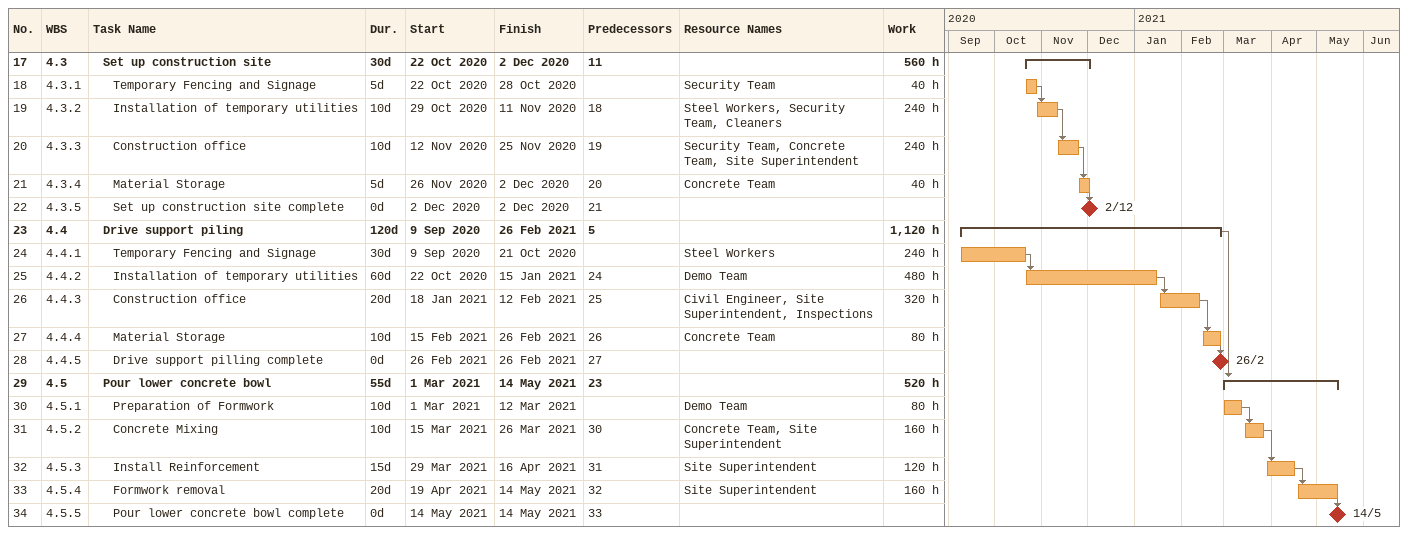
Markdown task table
| ID | WBS | Task | Duration | Start | Finish | Predecessors | Resources | Work (h) |
|---|---|---|---|---|---|---|---|---|
| 17 | 4.3 | **Set up construction site** | 30d | 2020-10-22 | 2020-12-02 | 11 |  | 560 |
| 18 | 4.3.1 | Temporary Fencing and Signage | 5d | 2020-10-22 | 2020-10-28 |  | Security Team | 40 |
| 19 | 4.3.2 | Installation of temporary utilities | 10d | 2020-10-29 | 2020-11-11 | 18 | Steel Workers, Security Team, Cleaners | 240 |
| 20 | 4.3.3 | Construction office | 10d | 2020-11-12 | 2020-11-25 | 19 | Security Team, Concrete Team, Site Superintendent | 240 |
| 21 | 4.3.4 | Material Storage | 5d | 2020-11-26 | 2020-12-02 | 20 | Concrete Team | 40 |
| 22 | 4.3.5 | Set up construction site complete | 0d | 2020-12-02 | 2020-12-02 | 21 |  |  |
| 23 | 4.4 | **Drive support piling** | 120d | 2020-09-09 | 2021-02-26 | 5 |  | 1120 |
| 24 | 4.4.1 | Temporary Fencing and Signage | 30d | 2020-09-09 | 2020-10-21 |  | Steel Workers | 240 |
| 25 | 4.4.2 | Installation of temporary utilities | 60d | 2020-10-22 | 2021-01-15 | 24 | Demo Team | 480 |
| 26 | 4.4.3 | Construction office | 20d | 2021-01-18 | 2021-02-12 | 25 | Civil Engineer, Site Superintendent, Inspections | 320 |
| 27 | 4.4.4 | Material Storage | 10d | 2021-02-15 | 2021-02-26 | 26 | Concrete Team | 80 |
| 28 | 4.4.5 | Drive support pilling complete | 0d | 2021-02-26 | 2021-02-26 | 27 |  |  |
| 29 | 4.5 | **Pour lower concrete bowl** | 55d | 2021-03-01 | 2021-05-14 | 23 |  | 520 |
| 30 | 4.5.1 | Preparation of Formwork | 10d | 2021-03-01 | 2021-03-12 |  | Demo Team | 80 |
| 31 | 4.5.2 | Concrete Mixing | 10d | 2021-03-15 | 2021-03-26 | 30 | Concrete Team, Site Superintendent | 160 |
| 32 | 4.5.3 | Install Reinforcement | 15d | 2021-03-29 | 2021-04-16 | 31 | Site Superintendent | 120 |
| 33 | 4.5.4 | Formwork removal | 20d | 2021-04-19 | 2021-05-14 | 32 | Site Superintendent | 160 |
| 34 | 4.5.5 | Pour lower concrete bowl complete | 0d | 2021-05-14 | 2021-05-14 | 33 |  |  |
